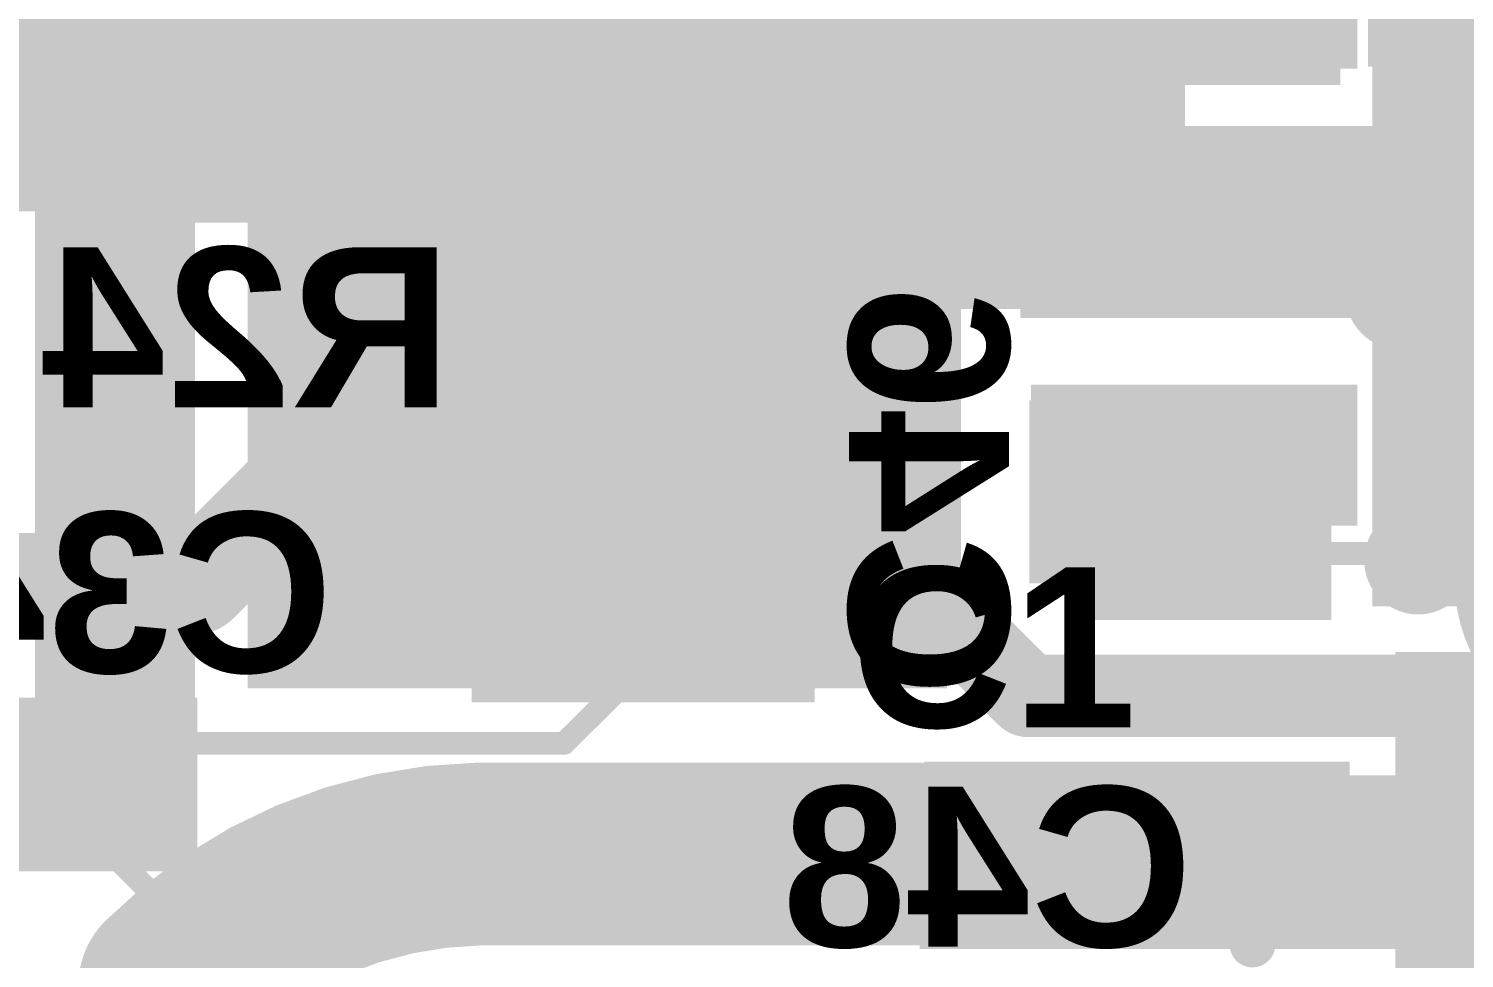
# Model space of a CAD drawing. Header units: millimetres. Extents: x -1.46 to 1.41, y -0.13 to 2.68.
# Drawn here: x -0.0929 to 0.2211, y 1.925 to 2.1283 of the extents above; entities that cross this region are included whole.
import ezdxf

# ---------------------------------------------------------------- set-up
doc = ezdxf.new("R2010")
doc.units = ezdxf.units.MM
doc.header["$MEASUREMENT"] = 0
for name, color, linetype in [('BottomLayer', 5, 'Continuous'), ('BottomOverlay', 54, 'Continuous'), ('BottomPaste', 16, 'Continuous'), ('BottomSolder', 6, 'Continuous'), ('Mechanical2', 216, 'Continuous'), ('TopLayer', 1, 'Continuous'), ('TopOverlay', 2, 'Continuous'), ('TopPaste', 8, 'Continuous'), ('TopSolder', 216, 'Continuous'), ('ViaHoleLayer', 16, 'Continuous')]:
    doc.layers.add(name, color=color, linetype=linetype)
doc.styles.add('Arial', font='arialbd.ttf', dxfattribs={"height": 0.2})

# ---------------------------------------------------------------- blocks, each defined once
blk = doc.blocks.new('EEEFT1H221AP_7')
at = {"layer": 'TopLayer'}
blk.add_hatch(color=1, dxfattribs=at).paths.add_polyline_path([(-0.2185, 0.03937), (-0.06102, 0.03937), (-0.06102, -0.03937), (-0.2185, -0.03937)])
at = {"layer": 'TopPaste'}
blk.add_hatch(color=8, dxfattribs=at).paths.add_polyline_path([(-0.2185, 0.03937), (-0.06102, 0.03937), (-0.06102, -0.03937), (-0.2185, -0.03937)])
at = {"layer": 'TopSolder'}
blk.add_hatch(color=216, dxfattribs=at).paths.add_polyline_path([(-0.2225, 0.04337), (-0.05702, 0.04337), (-0.05702, -0.04337), (-0.2225, -0.04337)])
at = {"layer": 'TopOverlay', "const_width": 0.005}
for points in [[(-0.095, 0.166), (-0.165, 0.096)], [(0.136, 0.166), (-0.095, 0.166)], [(-0.165, 0.096), (-0.165, 0.05)], [(-0.184, 0.067), (-0.184, 0.049)], [(-0.175, 0.058), (-0.193, 0.058)]]:
    blk.add_lwpolyline(points, dxfattribs=at)
at = {"layer": 'TopOverlay', "const_width": 0.0025}
for points in [[(-0.09625, 0.166, 1), (-0.09375, 0.166, 1)], [(-0.09625, 0.166, 1), (-0.09375, 0.166, 1)], [(-0.16625, 0.096, 1), (-0.16375, 0.096, 1)], [(-0.16625, 0.096, 1), (-0.16375, 0.096, 1)], [(-0.18525, 0.067, 1), (-0.18275, 0.067, 1)], [(-0.19425, 0.058, 1), (-0.19175, 0.058, 1)], [(-0.17625, 0.058, 1), (-0.17375, 0.058, 1)], [(-0.18525, 0.049, 1), (-0.18275, 0.049, 1)], [(-0.16625, 0.05, 1), (-0.16375, 0.05, 1)]]:
    blk.add_lwpolyline(points, format="xyb", close=True, dxfattribs=at)
blk = doc.blocks.new('8_HTSOP_J_B_19')
at = {"layer": 'BottomLayer'}
for points in [[(-0.13622, 0.08642), (-0.07283, 0.08642), (-0.07283, 0.06358), (-0.13622, 0.06358)], [(0.07283, 0.08642), (0.13622, 0.08642), (0.13622, 0.06358), (0.07283, 0.06358)], [(0.03937, 0.04921), (0.03937, -0.04921), (-0.03937, -0.04921), (-0.03937, 0.04921)], [(-0.13622, 0.03642), (-0.07283, 0.03642), (-0.07283, 0.01358), (-0.13622, 0.01358)], [(0.07283, 0.03642), (0.13622, 0.03642), (0.13622, 0.01358), (0.07283, 0.01358)], [(-0.13622, -0.01358), (-0.07283, -0.01358), (-0.07283, -0.03642), (-0.13622, -0.03642)], [(0.07283, -0.01358), (0.13622, -0.01358), (0.13622, -0.03642), (0.07283, -0.03642)], [(-0.13622, -0.06358), (-0.07283, -0.06358), (-0.07283, -0.08642), (-0.13622, -0.08642)], [(0.07283, -0.06358), (0.13622, -0.06358), (0.13622, -0.08642), (0.07283, -0.08642)]]:
    blk.add_hatch(color=5, dxfattribs=at).paths.add_polyline_path(points)
at = {"layer": 'BottomPaste'}
for points in [[(-0.13622, 0.08642), (-0.07283, 0.08642), (-0.07283, 0.06358), (-0.13622, 0.06358)], [(0.07283, 0.08642), (0.13622, 0.08642), (0.13622, 0.06358), (0.07283, 0.06358)], [(-0.13622, 0.03642), (-0.07283, 0.03642), (-0.07283, 0.01358), (-0.13622, 0.01358)], [(0.07283, 0.03642), (0.13622, 0.03642), (0.13622, 0.01358), (0.07283, 0.01358)], [(-0.13622, -0.01358), (-0.07283, -0.01358), (-0.07283, -0.03642), (-0.13622, -0.03642)], [(0.07283, -0.01358), (0.13622, -0.01358), (0.13622, -0.03642), (0.07283, -0.03642)], [(-0.13622, -0.06358), (-0.07283, -0.06358), (-0.07283, -0.08642), (-0.13622, -0.08642)], [(0.07283, -0.06358), (0.13622, -0.06358), (0.13622, -0.08642), (0.07283, -0.08642)]]:
    blk.add_hatch(color=16, dxfattribs=at).paths.add_polyline_path(points)
at = {"layer": 'BottomSolder'}
for points in [[(-0.14022, 0.09042), (-0.06883, 0.09042), (-0.06883, 0.05958), (-0.14022, 0.05958)], [(0.06883, 0.09042), (0.14022, 0.09042), (0.14022, 0.05958), (0.06883, 0.05958)], [(0.04337, 0.05321), (0.04337, -0.05321), (-0.04337, -0.05321), (-0.04337, 0.05321)], [(-0.14022, 0.04042), (-0.06883, 0.04042), (-0.06883, 0.00958), (-0.14022, 0.00958)], [(0.06883, 0.04042), (0.14022, 0.04042), (0.14022, 0.00958), (0.06883, 0.00958)], [(-0.14022, -0.00958), (-0.06883, -0.00958), (-0.06883, -0.04042), (-0.14022, -0.04042)], [(0.06883, -0.00958), (0.14022, -0.00958), (0.14022, -0.04042), (0.06883, -0.04042)], [(-0.14022, -0.05958), (-0.06883, -0.05958), (-0.06883, -0.09042), (-0.14022, -0.09042)], [(0.06883, -0.05958), (0.14022, -0.05958), (0.14022, -0.09042), (0.06883, -0.09042)]]:
    blk.add_hatch(color=6, dxfattribs=at).paths.add_polyline_path(points)
at = {"layer": 'BottomOverlay', "const_width": 0.005}
for points in [[(0.07677, 0.09646), (-0.07677, 0.09646)], [(0.07677, -0.09646), (-0.07677, -0.09646)]]:
    blk.add_lwpolyline(points, dxfattribs=at)
at = {"layer": 'BottomOverlay'}
for points, const_width in [([(-0.07802, 0.09646, 1), (-0.07552, 0.09646, 1)], 0.0025), ([(0.07552, 0.09646, 1), (0.07802, 0.09646, 1)], 0.0025), ([(-0.14406, -0.075, 1), (-0.15194, -0.075, 1)], 0.00787), ([(-0.15391, -0.075, 1), (-0.14997, -0.075, 1)], 0.00394), ([(-0.14603, -0.075, 1), (-0.14209, -0.075, 1)], 0.00394), ([(-0.07802, -0.09646, 1), (-0.07552, -0.09646, 1)], 0.0025), ([(0.07552, -0.09646, 1), (0.07802, -0.09646, 1)], 0.0025)]:
    blk.add_lwpolyline(points, format="xyb", close=True, dxfattribs=dict(at, const_width=const_width))
at = {"layer": 'BottomPaste'}
for p, q in [((0.025, 0.03032), (-0.025, 0.03032)), ((-0.025, 0.03032), (-0.025, -0.03032)), ((0.025, -0.03032), (0.025, 0.03032)), ((-0.025, -0.03032), (0.025, -0.03032))]:
    blk.add_line(p, q, dxfattribs=at)
blk = doc.blocks.new('CAP_0402_B_50')
at = {"layer": 'BottomLayer'}
for points in [[(-0.0095, 0.0125), (-0.0095, -0.0125), (-0.0275, -0.0125), (-0.0275, 0.0125)], [(0.0275, 0.0125), (0.0275, -0.0125), (0.0095, -0.0125), (0.0095, 0.0125)]]:
    blk.add_hatch(color=5, dxfattribs=at).paths.add_polyline_path(points)
at = {"layer": 'BottomPaste'}
for points in [[(-0.0095, 0.0125), (-0.0095, -0.0125), (-0.0275, -0.0125), (-0.0275, 0.0125)], [(0.0275, 0.0125), (0.0275, -0.0125), (0.0095, -0.0125), (0.0095, 0.0125)]]:
    blk.add_hatch(color=16, dxfattribs=at).paths.add_polyline_path(points)
at = {"layer": 'BottomSolder'}
for points in [[(-0.00714, 0.01486), (-0.00714, -0.01486), (-0.02986, -0.01486), (-0.02986, 0.01486)], [(0.02986, 0.01486), (0.02986, -0.01486), (0.00714, -0.01486), (0.00714, 0.01486)]]:
    blk.add_hatch(color=6, dxfattribs=at).paths.add_polyline_path(points)
at = {"layer": 'BottomOverlay', "const_width": 0.005}
for points in [[(-0.031, -0.016), (-0.031, 0.016)], [(-0.011, 0.016), (-0.031, 0.016)], [(0.031, 0.016), (0.011, 0.016)], [(0.031, -0.016), (0.031, 0.016)], [(-0.011, -0.016), (-0.031, -0.016)], [(0.031, -0.016), (0.011, -0.016)]]:
    blk.add_lwpolyline(points, dxfattribs=at)
at = {"layer": 'BottomOverlay', "const_width": 0.0025}
for points in [[(-0.03225, 0.016, 1), (-0.02975, 0.016, 1)], [(-0.03225, 0.016, 1), (-0.02975, 0.016, 1)], [(-0.01225, 0.016, 1), (-0.00975, 0.016, 1)], [(0.00975, 0.016, 1), (0.01225, 0.016, 1)], [(0.02975, 0.016, 1), (0.03225, 0.016, 1)], [(0.02975, 0.016, 1), (0.03225, 0.016, 1)], [(-0.03225, -0.016, 1), (-0.02975, -0.016, 1)], [(-0.03225, -0.016, 1), (-0.02975, -0.016, 1)], [(-0.01225, -0.016, 1), (-0.00975, -0.016, 1)], [(0.00975, -0.016, 1), (0.01225, -0.016, 1)], [(0.02975, -0.016, 1), (0.03225, -0.016, 1)], [(0.02975, -0.016, 1), (0.03225, -0.016, 1)]]:
    blk.add_lwpolyline(points, format="xyb", close=True, dxfattribs=at)
blk = doc.blocks.new('CAP__2917_B_105')
at = {"layer": 'BottomOverlay', "const_width": 0.01}
for points in [[(0.27677, -0.062), (0.27677, -0.091)], [(0.27677, -0.091), (-0.01523, -0.091)]]:
    blk.add_lwpolyline(points, dxfattribs=at)
at = {"layer": 'BottomOverlay', "const_width": 0.005}
for points in [[(0.27427, -0.062, 1), (0.27927, -0.062, 1)], [(0.27427, -0.091, 1), (0.27927, -0.091, 1)], [(0.27427, -0.091, 1), (0.27927, -0.091, 1)]]:
    blk.add_lwpolyline(points, format="xyb", close=True, dxfattribs=at)
blk = doc.blocks.new('SLF12575T_221M1R3_PF_123')
at = {"layer": 'TopOverlay', "const_width": 0.005}
blk.add_lwpolyline([(0.217, 0.249, -0.414214), (0.25, 0.215)], format="xyb", dxfattribs=at)
blk.add_lwpolyline([(0.25, 0.215), (0.25, 0.081)], dxfattribs=at)
at = {"layer": 'TopOverlay', "const_width": 0.0025}
blk.add_lwpolyline([(0.24875, 0.215, 1), (0.25125, 0.215, 1)], format="xyb", close=True, dxfattribs=at)
blk.add_lwpolyline([(0.24875, 0.215, 1), (0.25125, 0.215, 1)], format="xyb", close=True, dxfattribs=at)
blk = doc.blocks.new('PRT_10474_124')
at = {"layer": 'TopOverlay', "const_width": 0.005}
for points in [[(-0.318, 0.057), (-0.266, 0.109)], [(-0.318, -0.052), (-0.318, 0.057)]]:
    blk.add_lwpolyline(points, dxfattribs=at)
at = {"layer": 'TopOverlay', "const_width": 0.0025}
blk.add_lwpolyline([(-0.31925, 0.057, 1), (-0.31675, 0.057, 1)], format="xyb", close=True, dxfattribs=at)
blk.add_lwpolyline([(-0.31925, 0.057, 1), (-0.31675, 0.057, 1)], format="xyb", close=True, dxfattribs=at)
blk = doc.blocks.new('RES0603_B_141')
at = {"layer": 'BottomLayer'}
for points in [[(-0.045, -0.0175), (-0.045, 0.0175), (-0.015, 0.0175), (-0.015, -0.0175)], [(0.015, -0.0175), (0.015, 0.0175), (0.045, 0.0175), (0.045, -0.0175)]]:
    blk.add_hatch(color=5, dxfattribs=at).paths.add_polyline_path(points)
at = {"layer": 'BottomPaste'}
for points in [[(-0.045, -0.0175), (-0.045, 0.0175), (-0.015, 0.0175), (-0.015, -0.0175)], [(0.015, -0.0175), (0.015, 0.0175), (0.045, 0.0175), (0.045, -0.0175)]]:
    blk.add_hatch(color=16, dxfattribs=at).paths.add_polyline_path(points)
at = {"layer": 'BottomSolder'}
for points in [[(-0.049, -0.0215), (-0.049, 0.0215), (-0.011, 0.0215), (-0.011, -0.0215)], [(0.011, -0.0215), (0.011, 0.0215), (0.049, 0.0215), (0.049, -0.0215)]]:
    blk.add_hatch(color=6, dxfattribs=at).paths.add_polyline_path(points)
at = {"layer": 'BottomOverlay', "const_width": 0.005}
for points in [[(-0.048, 0.021), (-0.048, -0.021)], [(-0.048, 0.021), (0.048, 0.021)], [(0.048, 0.021), (0.048, -0.021)], [(-0.048, -0.021), (0.048, -0.021)]]:
    blk.add_lwpolyline(points, dxfattribs=at)
at = {"layer": 'BottomOverlay', "const_width": 0.0025}
for points in [[(-0.04925, 0.021, 1), (-0.04675, 0.021, 1)], [(-0.04925, 0.021, 1), (-0.04675, 0.021, 1)], [(0.04675, 0.021, 1), (0.04925, 0.021, 1)], [(0.04675, 0.021, 1), (0.04925, 0.021, 1)], [(-0.04925, -0.021, 1), (-0.04675, -0.021, 1)], [(-0.04925, -0.021, 1), (-0.04675, -0.021, 1)], [(0.04675, -0.021, 1), (0.04925, -0.021, 1)], [(0.04675, -0.021, 1), (0.04925, -0.021, 1)]]:
    blk.add_lwpolyline(points, format="xyb", close=True, dxfattribs=at)

msp = doc.modelspace()

# ---------------------------------------------------------------- hatches: boundary and pattern name
at = {"layer": 'BottomLayer'}
for points in [[(0.201, 2.002), (0.22, 2.002), (0.22, 2.21955), (0.201, 2.21955)], [(0.004, 1.981), (0.079, 1.981), (0.079, 2.197), (0.004, 2.197)], [(0.086, 2.116), (0.194, 2.116), (0.194, 2.153), (0.086, 2.153)], [(-0.13271, 2.08837), (-0.03671, 2.08837), (-0.03671, 2.13937), (-0.13271, 2.13937)], [(0.124, 2.065), (0.215, 2.065), (0.215, 2.107), (0.124, 2.107)], [(0.126, 2.047), (0.126, 2.007), (0.192, 2.007), (0.192, 2.047)], [(0.139, 1.999), (0.192, 1.999), (0.192, 2.047), (0.139, 2.047)], [(-0.166, 1.944), (-0.056, 1.944), (-0.056, 1.982), (-0.166, 1.982)], [(0.102, 1.927), (0.46829, 1.927), (0.46829, 1.965), (0.102, 1.965)]]:
    msp.add_hatch(color=5, dxfattribs=at).paths.add_polyline_path(points)
h = msp.add_hatch(color=5, dxfattribs=at)
edge = h.paths.add_edge_path()
edge.add_arc((0.01624, 2.11292), 0.01181, 0, 360)
h = msp.add_hatch(color=5, dxfattribs=at)
edge = h.paths.add_edge_path()
edge.add_arc((0.04116, 2.11292), 0.01181, 0, 360)
h = msp.add_hatch(color=5, dxfattribs=at)
edge = h.paths.add_edge_path()
edge.add_arc((0.06608, 2.11292), 0.01181, 0, 360)
h = msp.add_hatch(color=5, dxfattribs=at)
edge = h.paths.add_edge_path()
edge.add_arc((0.207, 2.09383), 0.01181, 0, 360)
h = msp.add_hatch(color=5, dxfattribs=at)
edge = h.paths.add_edge_path()
edge.add_arc((0.01624, 2.084), 0.01181, 0, 360)
h = msp.add_hatch(color=5, dxfattribs=at)
edge = h.paths.add_edge_path()
edge.add_arc((0.04116, 2.084), 0.01181, 0, 360)
h = msp.add_hatch(color=5, dxfattribs=at)
edge = h.paths.add_edge_path()
edge.add_arc((0.06608, 2.084), 0.01181, 0, 360)
h = msp.add_hatch(color=5, dxfattribs=at)
edge = h.paths.add_edge_path()
edge.add_arc((0.207, 2.07), 0.01181, 0, 360)
h = msp.add_hatch(color=5, dxfattribs=at)
edge = h.paths.add_edge_path()
edge.add_arc((0.01624, 2.05708), 0.01181, 0, 360)
h = msp.add_hatch(color=5, dxfattribs=at)
edge = h.paths.add_edge_path()
edge.add_arc((0.04116, 2.05708), 0.01181, 0, 360)
h = msp.add_hatch(color=5, dxfattribs=at)
edge = h.paths.add_edge_path()
edge.add_arc((0.06608, 2.05708), 0.01181, 0, 360)
h = msp.add_hatch(color=5, dxfattribs=at)
edge = h.paths.add_edge_path()
edge.add_arc((0.01624, 2.03016), 0.01181, 0, 360)
h = msp.add_hatch(color=5, dxfattribs=at)
edge = h.paths.add_edge_path()
edge.add_arc((0.04116, 2.03016), 0.01181, 0, 360)
h = msp.add_hatch(color=5, dxfattribs=at)
edge = h.paths.add_edge_path()
edge.add_arc((0.06608, 2.03016), 0.01181, 0, 360)
h = msp.add_hatch(color=5, dxfattribs=at)
edge = h.paths.add_edge_path()
edge.add_arc((0.166, 2.012), 0.01181, 0, 360)
h = msp.add_hatch(color=5, dxfattribs=at)
edge = h.paths.add_edge_path()
edge.add_arc((0.211, 2.012), 0.01181, 0, 360)
h = msp.add_hatch(color=5, dxfattribs=at)
edge = h.paths.add_edge_path()
edge.add_arc((0.01624, 2.00324), 0.01181, 0, 360)
h = msp.add_hatch(color=5, dxfattribs=at)
edge = h.paths.add_edge_path()
edge.add_arc((0.04116, 2.00324), 0.01181, 0, 360)
h = msp.add_hatch(color=5, dxfattribs=at)
edge = h.paths.add_edge_path()
edge.add_arc((0.06608, 2.00324), 0.01181, 0, 360)
h = msp.add_hatch(color=5, dxfattribs=at)
edge = h.paths.add_edge_path()
edge.add_arc((-0.074, 1.96675), 0.01181, 0, 360)
h = msp.add_hatch(color=5, dxfattribs=at)
edge = h.paths.add_edge_path()
edge.add_arc((0.12029, 1.94781), 0.01181, 0, 360)
h = msp.add_hatch(color=5, dxfattribs=at)
edge = h.paths.add_edge_path()
edge.add_arc((0.14721, 1.94781), 0.01181, 0, 360)
h = msp.add_hatch(color=5, dxfattribs=at)
edge = h.paths.add_edge_path()
edge.add_arc((0.17413, 1.94781), 0.01181, 0, 360)
h = msp.add_hatch(color=5, dxfattribs=at)
edge = h.paths.add_edge_path()
edge.add_arc((-0.062, 1.919), 0.01181, 0, 360)
at = {"layer": 'BottomSolder'}
h = msp.add_hatch(color=6, dxfattribs=at)
edge = h.paths.add_edge_path()
edge.add_arc((0.01624, 2.11292), 0.00591, 0, 360)
h = msp.add_hatch(color=6, dxfattribs=at)
edge = h.paths.add_edge_path()
edge.add_arc((0.04116, 2.11292), 0.00591, 0, 360)
h = msp.add_hatch(color=6, dxfattribs=at)
edge = h.paths.add_edge_path()
edge.add_arc((0.06608, 2.11292), 0.00591, 0, 360)
h = msp.add_hatch(color=6, dxfattribs=at)
edge = h.paths.add_edge_path()
edge.add_arc((0.207, 2.09383), 0.00591, 0, 360)
h = msp.add_hatch(color=6, dxfattribs=at)
edge = h.paths.add_edge_path()
edge.add_arc((0.01624, 2.084), 0.00591, 0, 360)
h = msp.add_hatch(color=6, dxfattribs=at)
edge = h.paths.add_edge_path()
edge.add_arc((0.04116, 2.084), 0.00591, 0, 360)
h = msp.add_hatch(color=6, dxfattribs=at)
edge = h.paths.add_edge_path()
edge.add_arc((0.06608, 2.084), 0.00591, 0, 360)
h = msp.add_hatch(color=6, dxfattribs=at)
edge = h.paths.add_edge_path()
edge.add_arc((0.207, 2.07), 0.00591, 0, 360)
h = msp.add_hatch(color=6, dxfattribs=at)
edge = h.paths.add_edge_path()
edge.add_arc((0.01624, 2.05708), 0.00591, 0, 360)
h = msp.add_hatch(color=6, dxfattribs=at)
edge = h.paths.add_edge_path()
edge.add_arc((0.04116, 2.05708), 0.00591, 0, 360)
h = msp.add_hatch(color=6, dxfattribs=at)
edge = h.paths.add_edge_path()
edge.add_arc((0.06608, 2.05708), 0.00591, 0, 360)
h = msp.add_hatch(color=6, dxfattribs=at)
edge = h.paths.add_edge_path()
edge.add_arc((0.01624, 2.03016), 0.00591, 0, 360)
h = msp.add_hatch(color=6, dxfattribs=at)
edge = h.paths.add_edge_path()
edge.add_arc((0.04116, 2.03016), 0.00591, 0, 360)
h = msp.add_hatch(color=6, dxfattribs=at)
edge = h.paths.add_edge_path()
edge.add_arc((0.06608, 2.03016), 0.00591, 0, 360)
h = msp.add_hatch(color=6, dxfattribs=at)
edge = h.paths.add_edge_path()
edge.add_arc((0.166, 2.012), 0.00591, 0, 360)
h = msp.add_hatch(color=6, dxfattribs=at)
edge = h.paths.add_edge_path()
edge.add_arc((0.211, 2.012), 0.00591, 0, 360)
h = msp.add_hatch(color=6, dxfattribs=at)
edge = h.paths.add_edge_path()
edge.add_arc((0.01624, 2.00324), 0.00591, 0, 360)
h = msp.add_hatch(color=6, dxfattribs=at)
edge = h.paths.add_edge_path()
edge.add_arc((0.04116, 2.00324), 0.00591, 0, 360)
h = msp.add_hatch(color=6, dxfattribs=at)
edge = h.paths.add_edge_path()
edge.add_arc((0.06608, 2.00324), 0.00591, 0, 360)
h = msp.add_hatch(color=6, dxfattribs=at)
edge = h.paths.add_edge_path()
edge.add_arc((-0.074, 1.96675), 0.00591, 0, 360)
h = msp.add_hatch(color=6, dxfattribs=at)
edge = h.paths.add_edge_path()
edge.add_arc((0.12029, 1.94781), 0.00591, 0, 360)
h = msp.add_hatch(color=6, dxfattribs=at)
edge = h.paths.add_edge_path()
edge.add_arc((0.14721, 1.94781), 0.00591, 0, 360)
h = msp.add_hatch(color=6, dxfattribs=at)
edge = h.paths.add_edge_path()
edge.add_arc((0.17413, 1.94781), 0.00591, 0, 360)
at = {"layer": 'TopLayer'}
for points in [[(0.2, 2.12), (0.347, 2.12), (0.347, 2.293), (0.2, 2.293)], [(-0.045, 2.067), (0.16, 2.067), (0.16, 2.274), (-0.045, 2.274)], [(-0.045, 1.984), (0.108, 1.984), (0.108, 2.082), (-0.045, 2.082)], [(0.29, 1.748), (0.29, 1.992), (0.206, 1.992), (0.206, 1.748)], [(0.103, 1.927), (0.196, 1.927), (0.196, 1.968), (0.103, 1.968)]]:
    msp.add_hatch(color=1, dxfattribs=at).paths.add_polyline_path(points)
h = msp.add_hatch(color=1, dxfattribs=at)
edge = h.paths.add_edge_path()
edge.add_arc((0.01624, 2.11292), 0.01181, 0, 360)
h = msp.add_hatch(color=1, dxfattribs=at)
edge = h.paths.add_edge_path()
edge.add_arc((0.04116, 2.11292), 0.01181, 0, 360)
h = msp.add_hatch(color=1, dxfattribs=at)
edge = h.paths.add_edge_path()
edge.add_arc((0.06608, 2.11292), 0.01181, 0, 360)
h = msp.add_hatch(color=1, dxfattribs=at)
edge = h.paths.add_edge_path()
edge.add_arc((0.207, 2.09383), 0.01181, 0, 360)
h = msp.add_hatch(color=1, dxfattribs=at)
edge = h.paths.add_edge_path()
edge.add_arc((0.01624, 2.084), 0.01181, 0, 360)
h = msp.add_hatch(color=1, dxfattribs=at)
edge = h.paths.add_edge_path()
edge.add_arc((0.04116, 2.084), 0.01181, 0, 360)
h = msp.add_hatch(color=1, dxfattribs=at)
edge = h.paths.add_edge_path()
edge.add_arc((0.06608, 2.084), 0.01181, 0, 360)
h = msp.add_hatch(color=1, dxfattribs=at)
edge = h.paths.add_edge_path()
edge.add_arc((0.207, 2.07), 0.01181, 0, 360)
h = msp.add_hatch(color=1, dxfattribs=at)
edge = h.paths.add_edge_path()
edge.add_arc((0.01624, 2.05708), 0.01181, 0, 360)
h = msp.add_hatch(color=1, dxfattribs=at)
edge = h.paths.add_edge_path()
edge.add_arc((0.04116, 2.05708), 0.01181, 0, 360)
h = msp.add_hatch(color=1, dxfattribs=at)
edge = h.paths.add_edge_path()
edge.add_arc((0.06608, 2.05708), 0.01181, 0, 360)
h = msp.add_hatch(color=1, dxfattribs=at)
edge = h.paths.add_edge_path()
edge.add_arc((0.01624, 2.03016), 0.01181, 0, 360)
h = msp.add_hatch(color=1, dxfattribs=at)
edge = h.paths.add_edge_path()
edge.add_arc((0.04116, 2.03016), 0.01181, 0, 360)
h = msp.add_hatch(color=1, dxfattribs=at)
edge = h.paths.add_edge_path()
edge.add_arc((0.06608, 2.03016), 0.01181, 0, 360)
h = msp.add_hatch(color=1, dxfattribs=at)
edge = h.paths.add_edge_path()
edge.add_arc((0.166, 2.012), 0.01181, 0, 360)
h = msp.add_hatch(color=1, dxfattribs=at)
edge = h.paths.add_edge_path()
edge.add_arc((0.211, 2.012), 0.01181, 0, 360)
h = msp.add_hatch(color=1, dxfattribs=at)
edge = h.paths.add_edge_path()
edge.add_arc((0.01624, 2.00324), 0.01181, 0, 360)
h = msp.add_hatch(color=1, dxfattribs=at)
edge = h.paths.add_edge_path()
edge.add_arc((0.04116, 2.00324), 0.01181, 0, 360)
h = msp.add_hatch(color=1, dxfattribs=at)
edge = h.paths.add_edge_path()
edge.add_arc((0.06608, 2.00324), 0.01181, 0, 360)
h = msp.add_hatch(color=1, dxfattribs=at)
edge = h.paths.add_edge_path()
edge.add_arc((-0.074, 1.96675), 0.01181, 0, 360)
h = msp.add_hatch(color=1, dxfattribs=at)
edge = h.paths.add_edge_path()
edge.add_arc((0.12029, 1.94781), 0.01181, 0, 360)
h = msp.add_hatch(color=1, dxfattribs=at)
edge = h.paths.add_edge_path()
edge.add_arc((0.14721, 1.94781), 0.01181, 0, 360)
h = msp.add_hatch(color=1, dxfattribs=at)
edge = h.paths.add_edge_path()
edge.add_arc((0.17413, 1.94781), 0.01181, 0, 360)
h = msp.add_hatch(color=1, dxfattribs=at)
edge = h.paths.add_edge_path()
edge.add_arc((-0.062, 1.919), 0.01181, 0, 360)
at = {"layer": 'TopSolder'}
h = msp.add_hatch(color=216, dxfattribs=at)
edge = h.paths.add_edge_path()
edge.add_arc((0.01624, 2.11292), 0.00591, 0, 360)
h = msp.add_hatch(color=216, dxfattribs=at)
edge = h.paths.add_edge_path()
edge.add_arc((0.04116, 2.11292), 0.00591, 0, 360)
h = msp.add_hatch(color=216, dxfattribs=at)
edge = h.paths.add_edge_path()
edge.add_arc((0.06608, 2.11292), 0.00591, 0, 360)
h = msp.add_hatch(color=216, dxfattribs=at)
edge = h.paths.add_edge_path()
edge.add_arc((0.207, 2.09383), 0.00591, 0, 360)
h = msp.add_hatch(color=216, dxfattribs=at)
edge = h.paths.add_edge_path()
edge.add_arc((0.01624, 2.084), 0.00591, 0, 360)
h = msp.add_hatch(color=216, dxfattribs=at)
edge = h.paths.add_edge_path()
edge.add_arc((0.04116, 2.084), 0.00591, 0, 360)
h = msp.add_hatch(color=216, dxfattribs=at)
edge = h.paths.add_edge_path()
edge.add_arc((0.06608, 2.084), 0.00591, 0, 360)
h = msp.add_hatch(color=216, dxfattribs=at)
edge = h.paths.add_edge_path()
edge.add_arc((0.207, 2.07), 0.00591, 0, 360)
h = msp.add_hatch(color=216, dxfattribs=at)
edge = h.paths.add_edge_path()
edge.add_arc((0.01624, 2.05708), 0.00591, 0, 360)
h = msp.add_hatch(color=216, dxfattribs=at)
edge = h.paths.add_edge_path()
edge.add_arc((0.04116, 2.05708), 0.00591, 0, 360)
h = msp.add_hatch(color=216, dxfattribs=at)
edge = h.paths.add_edge_path()
edge.add_arc((0.06608, 2.05708), 0.00591, 0, 360)
h = msp.add_hatch(color=216, dxfattribs=at)
edge = h.paths.add_edge_path()
edge.add_arc((0.01624, 2.03016), 0.00591, 0, 360)
h = msp.add_hatch(color=216, dxfattribs=at)
edge = h.paths.add_edge_path()
edge.add_arc((0.04116, 2.03016), 0.00591, 0, 360)
h = msp.add_hatch(color=216, dxfattribs=at)
edge = h.paths.add_edge_path()
edge.add_arc((0.06608, 2.03016), 0.00591, 0, 360)
h = msp.add_hatch(color=216, dxfattribs=at)
edge = h.paths.add_edge_path()
edge.add_arc((0.166, 2.012), 0.00591, 0, 360)
h = msp.add_hatch(color=216, dxfattribs=at)
edge = h.paths.add_edge_path()
edge.add_arc((0.211, 2.012), 0.00591, 0, 360)
h = msp.add_hatch(color=216, dxfattribs=at)
edge = h.paths.add_edge_path()
edge.add_arc((0.01624, 2.00324), 0.00591, 0, 360)
h = msp.add_hatch(color=216, dxfattribs=at)
edge = h.paths.add_edge_path()
edge.add_arc((0.04116, 2.00324), 0.00591, 0, 360)
h = msp.add_hatch(color=216, dxfattribs=at)
edge = h.paths.add_edge_path()
edge.add_arc((0.06608, 2.00324), 0.00591, 0, 360)
h = msp.add_hatch(color=216, dxfattribs=at)
edge = h.paths.add_edge_path()
edge.add_arc((-0.074, 1.96675), 0.00591, 0, 360)
h = msp.add_hatch(color=216, dxfattribs=at)
edge = h.paths.add_edge_path()
edge.add_arc((0.12029, 1.94781), 0.00591, 0, 360)
h = msp.add_hatch(color=216, dxfattribs=at)
edge = h.paths.add_edge_path()
edge.add_arc((0.14721, 1.94781), 0.00591, 0, 360)
h = msp.add_hatch(color=216, dxfattribs=at)
edge = h.paths.add_edge_path()
edge.add_arc((0.17413, 1.94781), 0.00591, 0, 360)
at = {"layer": 'ViaHoleLayer'}
h = msp.add_hatch(color=16, dxfattribs=at)
edge = h.paths.add_edge_path()
edge.add_arc((0.01624, 2.11292), 0.00591, 0, 360)
h = msp.add_hatch(color=16, dxfattribs=at)
edge = h.paths.add_edge_path()
edge.add_arc((0.04116, 2.11292), 0.00591, 0, 360)
h = msp.add_hatch(color=16, dxfattribs=at)
edge = h.paths.add_edge_path()
edge.add_arc((0.06608, 2.11292), 0.00591, 0, 360)
h = msp.add_hatch(color=16, dxfattribs=at)
edge = h.paths.add_edge_path()
edge.add_arc((0.207, 2.09383), 0.00591, 0, 360)
h = msp.add_hatch(color=16, dxfattribs=at)
edge = h.paths.add_edge_path()
edge.add_arc((0.01624, 2.084), 0.00591, 0, 360)
h = msp.add_hatch(color=16, dxfattribs=at)
edge = h.paths.add_edge_path()
edge.add_arc((0.04116, 2.084), 0.00591, 0, 360)
h = msp.add_hatch(color=16, dxfattribs=at)
edge = h.paths.add_edge_path()
edge.add_arc((0.06608, 2.084), 0.00591, 0, 360)
h = msp.add_hatch(color=16, dxfattribs=at)
edge = h.paths.add_edge_path()
edge.add_arc((0.207, 2.07), 0.00591, 0, 360)
h = msp.add_hatch(color=16, dxfattribs=at)
edge = h.paths.add_edge_path()
edge.add_arc((0.01624, 2.05708), 0.00591, 0, 360)
h = msp.add_hatch(color=16, dxfattribs=at)
edge = h.paths.add_edge_path()
edge.add_arc((0.04116, 2.05708), 0.00591, 0, 360)
h = msp.add_hatch(color=16, dxfattribs=at)
edge = h.paths.add_edge_path()
edge.add_arc((0.06608, 2.05708), 0.00591, 0, 360)
h = msp.add_hatch(color=16, dxfattribs=at)
edge = h.paths.add_edge_path()
edge.add_arc((0.01624, 2.03016), 0.00591, 0, 360)
h = msp.add_hatch(color=16, dxfattribs=at)
edge = h.paths.add_edge_path()
edge.add_arc((0.04116, 2.03016), 0.00591, 0, 360)
h = msp.add_hatch(color=16, dxfattribs=at)
edge = h.paths.add_edge_path()
edge.add_arc((0.06608, 2.03016), 0.00591, 0, 360)
h = msp.add_hatch(color=16, dxfattribs=at)
edge = h.paths.add_edge_path()
edge.add_arc((0.166, 2.012), 0.00591, 0, 360)
h = msp.add_hatch(color=16, dxfattribs=at)
edge = h.paths.add_edge_path()
edge.add_arc((0.211, 2.012), 0.00591, 0, 360)
h = msp.add_hatch(color=16, dxfattribs=at)
edge = h.paths.add_edge_path()
edge.add_arc((0.01624, 2.00324), 0.00591, 0, 360)
h = msp.add_hatch(color=16, dxfattribs=at)
edge = h.paths.add_edge_path()
edge.add_arc((0.04116, 2.00324), 0.00591, 0, 360)
h = msp.add_hatch(color=16, dxfattribs=at)
edge = h.paths.add_edge_path()
edge.add_arc((0.06608, 2.00324), 0.00591, 0, 360)
h = msp.add_hatch(color=16, dxfattribs=at)
edge = h.paths.add_edge_path()
edge.add_arc((-0.074, 1.96675), 0.00591, 0, 360)
h = msp.add_hatch(color=16, dxfattribs=at)
edge = h.paths.add_edge_path()
edge.add_arc((0.12029, 1.94781), 0.00591, 0, 360)
h = msp.add_hatch(color=16, dxfattribs=at)
edge = h.paths.add_edge_path()
edge.add_arc((0.14721, 1.94781), 0.00591, 0, 360)
h = msp.add_hatch(color=16, dxfattribs=at)
edge = h.paths.add_edge_path()
edge.add_arc((0.17413, 1.94781), 0.00591, 0, 360)

# ---------------------------------------------------------------- linework, layer by layer
at = {"layer": 'BottomLayer'}
for points, const_width in [([(0.20835, 2.10383), (0.20835, 2.20465)], 0.012), ([(-0.015, 2.048), (-0.015, 2.14873)], 0.022), ([(-0.1051, 2.1151), (-0.06704, 2.1151)], 0.022), ([(-0.06704, 2.1151), (-0.06371, 2.11177)], 0.022), ([(0.102, 2.006), (0.102, 2.0975)], 0.018), ([(0.1915, 2.0845), (0.206, 2.099)], 0.01), ([(0.171, 2.0845), (0.1915, 2.0845)], 0.01), ([(-0.056, 2.007), (-0.015, 2.048)], 0.022), ([(0.162, 2.035), (0.166, 2.031)], 0.01), ([(0.166, 2.014), (0.166, 2.031)], 0.01), ([(-0.14809, 2.007), (-0.056, 2.007)], 0.022), ([(0.102, 2.006), (0.12563, 1.98237)], 0.018), ([(0.12563, 1.98237), (0.28737, 1.98237)], 0.018)]:
    msp.add_lwpolyline(points, dxfattribs=dict(at, const_width=const_width))
for points, const_width in [([(-0.07254, 2.1151, 1), (-0.06154, 2.1151, 1)], 0.011), ([(-0.07254, 2.1151, 1), (-0.06154, 2.1151, 1)], 0.011), ([(-0.06921, 2.11177, 1), (-0.05821, 2.11177, 1)], 0.011), ([(0.20535, 2.10383, 1), (0.21135, 2.10383, 1)], 0.006), ([(0.0975, 2.0975, 1), (0.1065, 2.0975, 1)], 0.009), ([(0.2035, 2.099, 1), (0.2085, 2.099, 1)], 0.005), ([(0.1685, 2.0845, 1), (0.1735, 2.0845, 1)], 0.005), ([(0.189, 2.0845, 1), (0.194, 2.0845, 1)], 0.005), ([(0.189, 2.0845, 1), (0.194, 2.0845, 1)], 0.005), ([(-0.0205, 2.048, 1), (-0.0095, 2.048, 1)], 0.011), ([(-0.0205, 2.048, 1), (-0.0095, 2.048, 1)], 0.011), ([(0.1595, 2.035, 1), (0.1645, 2.035, 1)], 0.005), ([(0.1635, 2.031, 1), (0.1685, 2.031, 1)], 0.005), ([(0.1635, 2.031, 1), (0.1685, 2.031, 1)], 0.005), ([(0.1635, 2.014, 1), (0.1685, 2.014, 1)], 0.005), ([(-0.0615, 2.007, 1), (-0.0505, 2.007, 1)], 0.011), ([(-0.0615, 2.007, 1), (-0.0505, 2.007, 1)], 0.011), ([(0.0975, 2.006, 1), (0.1065, 2.006, 1)], 0.009), ([(0.0975, 2.006, 1), (0.1065, 2.006, 1)], 0.009), ([(0.12113, 1.98237, 1), (0.13013, 1.98237, 1)], 0.009), ([(0.12113, 1.98237, 1), (0.13013, 1.98237, 1)], 0.009)]:
    msp.add_lwpolyline(points, format="xyb", close=True, dxfattribs=dict(at, const_width=const_width))
at = {"layer": 'Mechanical2', "const_width": 0.015}
msp.add_lwpolyline([(1.39764, 1.27953, 1), (-1.39764, 1.27953, 1)], format="xyb", close=True, dxfattribs=at)
at = {"layer": 'TopLayer'}
for points, const_width in [([(-0.074, 1.96675), (-0.074, 2.34258)], 0.035), ([(0.00756, 1.94781), (0.12029, 1.94781)], 0.04)]:
    msp.add_lwpolyline(points, dxfattribs=dict(at, const_width=const_width))
for points, const_width in [([(-0.08275, 1.96675, 1), (-0.06525, 1.96675, 1)], 0.0175), ([(-0.0042, 1.9478, 1), (0.0158, 1.9478, 1)], 0.02), ([(-0.0042, 1.9478, 1), (0.0158, 1.9478, 1)], 0.02), ([(-0.00244, 1.94781, 1), (0.01756, 1.94781, 1)], 0.02), ([(-0.00244, 1.94781, 1), (0.01756, 1.94781, 1)], 0.02), ([(0.11029, 1.94781, 1), (0.13029, 1.94781, 1)], 0.02), ([(-0.072, 1.919, 1), (-0.052, 1.919, 1)], 0.02)]:
    msp.add_lwpolyline(points, format="xyb", close=True, dxfattribs=dict(at, const_width=const_width))
at = {"layer": 'TopLayer', "const_width": 0.04}
for points in [[(-0.062, 1.919, -0.194259), (0.0058, 1.9478)], [(0.0058, 1.9478, -0.00448), (0.00756, 1.94781)]]:
    msp.add_lwpolyline(points, format="xyb", dxfattribs=at)

# ---------------------------------------------------------------- block references
for name, p, rotation in [('SLF12575T_221M1R3_PF_123', (0.4715, 2.223), 180), ('EEEFT1H221AP_7', (-0.07076, 2.138), 180), ('8_HTSOP_J_B_19', (0.26653, 2.11), 180), ('RES0603_B_141', (-0.05771, 2.13637), 90), ('CAP_0402_B_50', (0.102, 2.116), 270), ('PRT_10474_124', (-0.147, 1.6452), 270), ('CAP__2917_B_105', (0.45154, 1.866), 180)]:
    msp.add_blockref(name, p, dxfattribs=dict(rotation=rotation))

# ---------------------------------------------------------------- texts
at = {"layer": 'BottomOverlay', "style": 'Arial', "text_generation_flag": 2}
for s, p in [('R24', (-0.00035, 2.04551)), ('C34', (-0.02635, 1.98751)), ('C48', (0.16165, 1.92751))]:
    msp.add_text(s, height=0.035, dxfattribs=at).set_placement(p)
msp.add_text('C46', height=0.035, rotation=270, dxfattribs=at).set_placement((0.08651, 1.98235))
at = {"layer": 'TopOverlay', "style": 'Arial'}
msp.add_text('C1', height=0.035, dxfattribs=at).set_placement((0.08691, 1.97551))

doc.saveas('drawing.dxf')
